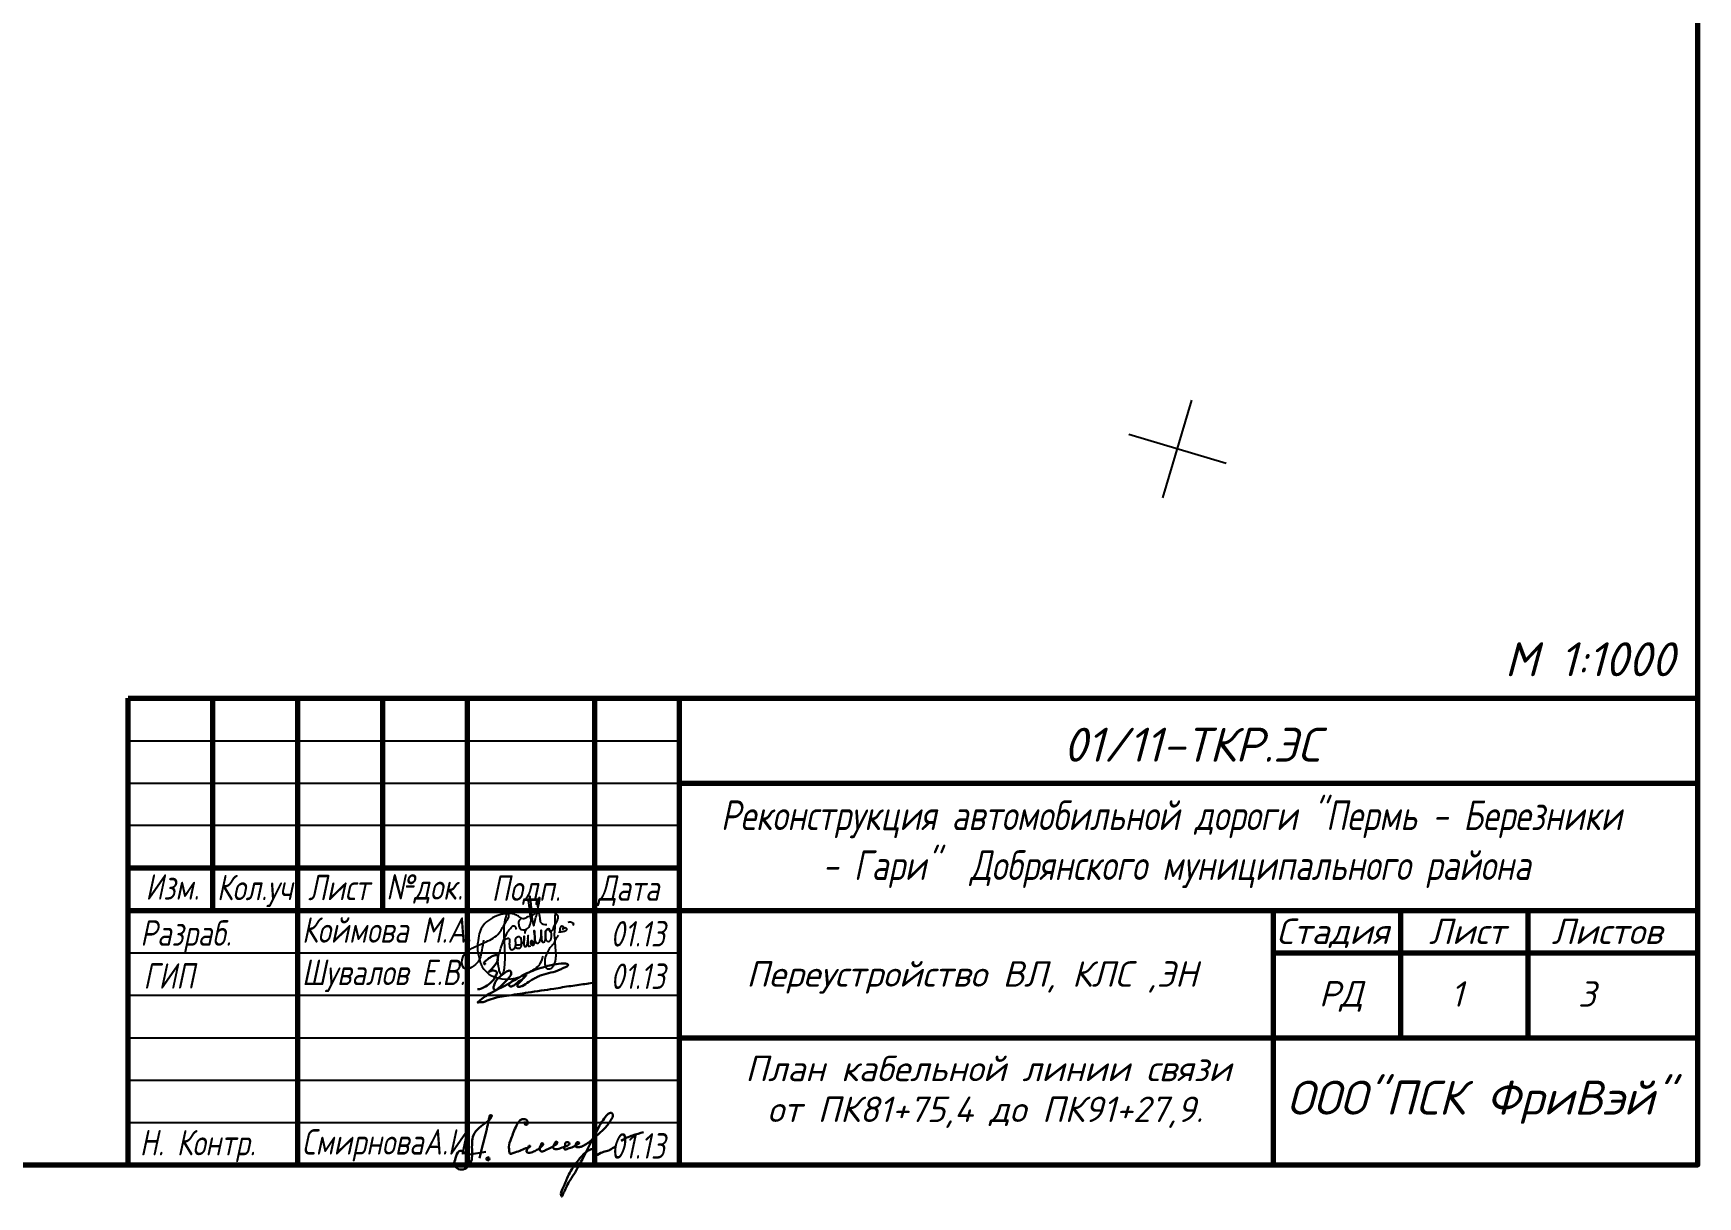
# Paper-space layout 'Лист1' of a CAD drawing. Header units: millimetres. Extents: x -631 to 409, y -3 to 286.
# Drawn here: x 213.1 to 409.3, y -3.2 to 134 of the extents above; entities that cross this region are included whole.
import ezdxf
from ezdxf.enums import TextEntityAlignment as Align

# ---------------------------------------------------------------- set-up
doc = ezdxf.new("R2010")
doc.units = ezdxf.units.MM
doc.linetypes.add('CONTI', pattern=[0])
doc.layers.add('_Оформление', color=7, linetype='Continuous')
doc.layers.add('SETKR', color=2, linetype='CONTI')
doc.layers.add('ЛИНИЯ', color=7, linetype='Continuous', lineweight=18)
doc.layers.add('проект', color=7, linetype='Continuous', lineweight=80)
doc.layers.add('ЭЛЕКТРИКА', color=1, linetype='Continuous', lineweight=40, plot=False)
doc.styles.add('GPR', font='isocpeui.ttf', dxfattribs={"width": 0.8})
doc.styles.get("Standard").update_dxf_attribs({"font": 'isocpeui.ttf'})

# ---------------------------------------------------------------- blocks, each defined once
blk = doc.blocks.new('A$C14F24BE0')
at = {"lineweight": 30, "true_color": 0x0718b0}
blk.add_hatch(color=164, dxfattribs=at).paths.add_polyline_path([(2.59, -4.28, 1), (2.22, -4.28, 1)])
at = {"color": 164, "lineweight": 30, "true_color": 0x0718b0}
blk.add_line((0.23, -3.77), (2.15, -3.46), dxfattribs=at)
blk.add_circle((2.41, -4.28), 0.188, dxfattribs=at)
at = {"color": 164, "lineweight": 30, "true_color": 0x0718b0, "start_tangent": (0.860782, 0.508973)}
blk.add_spline([(-0.49, -3.72), (-0.53, -3.41), (-0.97, -3.39), (-1.41, -4.2), (-1.56, -4.93), (-1.23, -5.39), (-0.51, -5.53), (0.18, -5.03), (0.49, -4.37), (0.54, -3.46), (0.54, -2.34), (0.7, -1.49), (1.39, -0.62), (2.25, 0.06), (2.84, 0.7), (2.86, 0.84), (2.62, 0.84), (2.58, 0.68), (2.53, 0.39), (2.33, -0.49), (1.73, -2.9), (1.4, -4.2)], degree=3, dxfattribs=at)
at = {"color": 164, "lineweight": 30, "true_color": 0x0718b0}
blk.add_spline([(6.77, 0.11), (6.74, -0.04), (6.79, -0.24), (6.92, -0.26), (7.09, -0.16), (7.09, 0.14), (6.88, 0.35), (6.43, 0.38), (5.77, -0.36), (5.14, -1.9), (4.88, -2.85), (4.92, -3.36), (5, -3.67), (5.34, -3.61), (6.15, -3.34), (6.88, -3.04), (7.36, -2.85), (7.4, -2.79), (7.32, -2.73), (7.19, -2.85), (7, -3.26), (6.97, -3.45), (7.06, -3.54), (7.66, -3.49), (8.18, -3.22), (8.59, -2.97), (8.86, -2.68), (8.93, -2.53), (8.83, -2.42), (8.63, -2.67), (8.53, -2.94), (8.56, -3.29), (8.72, -3.4), (9.19, -3.27), (9.87, -2.95), (10.43, -2.58), (10.6, -2.39), (10.51, -2.24), (10.35, -2.37), (10.18, -2.67), (10.14, -3.05), (10.34, -3.15), (11.15, -2.95), (11.87, -2.68), (12.01, -2.52), (11.84, -2.33), (11.57, -2.35), (11.48, -2.81), (11.4, -3.04), (11.51, -3.18), (11.8, -3.1), (12.44, -2.88), (12.85, -2.64), (13.16, -2.41), (12.94, -2.3), (12.77, -2.54), (12.75, -2.82), (12.98, -2.92), (13.39, -2.85), (13.99, -2.54), (15.11, -1.65), (16.08, -0.78), (16.87, 0.22), (17.11, 0.74), (17.11, 0.96), (16.96, 1.14), (16.74, 1.1), (16.26, 0.68), (15.72, -0.11), (15.15, -1.16), (14.5, -2.43), (13.2, -4.96), (12.11, -6.78), (11.69, -7.49), (11.41, -8.15), (11.23, -8.5), (11.09, -8.72), (11.04, -8.62), (11.21, -7.82), (11.74, -6.57), (12.73, -4.88), (13.44, -4), (13.86, -3.56), (14.24, -3.3), (14.59, -3.15), (14.83, -3.18), (14.87, -3.49), (14.87, -3.8), (14.9, -3.95), (15.51, -3.69), (16.19, -3.43), (16.79, -3.21), (17.39, -2.82)], degree=3, dxfattribs=at)
at = {"color": 164, "lineweight": 30, "true_color": 0x0718b0, "end_tangent": (1, 0)}
blk.add_spline([(18.13, -2.16), (18.79, -1.78), (19.45, -1.52), (20.76, -1.14)], degree=3, dxfattribs=at)
blk = doc.blocks.new('A$C6218632A')
at = {"layer": 'ЭЛЕКТРИКА', "color": 0, "linetype": 'ByBlock', "lineweight": -2}
for points in [[(6.36, 3.64), (6.29, 3.55), (6.19, 3.42), (6.15, 3.2), (6.16, 3.02), (6.19, 2.85), (6.25, 2.66), (6.38, 2.48), (6.66, 2.4), (7.08, 2.46), (7.29, 2.63), (7.51, 3.03), (7.59, 3.33), (7.62, 3.64), (7.55, 4.03), (7.51, 4.37), (7.44, 4.87), (7.4, 5.33), (7.36, 5.91), (7.47, 6.15), (7.47, 6.37), (7.55, 5.74), (7.7, 4.13), (7.96, 2.9), (8.05, 3.35), (8.25, 4.05), (8.38, 4.68), (8.57, 5.55), (8.57, 6.17), (8.53, 6.13), (8.51, 4.61), (8.64, 3.77), (8.77, 3.24), (9.46, 3.01)], [(2.03, 1.19), (1.82, -0.01), (1.23, -1.54), (-0.29, -2.12), (-0.51, -1.14), (0.9, 0.34), (2.31, 0.98), (3.87, 2.03), (4.64, 3.3), (4.99, 3.94), (4.92, 4.64), (4.63, 3.92), (4.43, 2.74), (4.43, 1.61), (4.49, 0.13), (4.52, -1.09), (4.48, -1.64), (4.41, -2.36), (4.15, -2.9), (3.94, -2.6), (3.8, -1.92), (3.73, -1.52), (3.73, -1.11), (3.76, -0.75), (3.87, -0.36), (3.99, -0.04), (4.14, 0.48), (4.42, 1.2), (4.76, 1.95), (5.18, 2.54), (5.63, 2.88), (5.9, 2.46)], [(8.16, 4.33), (7.67, 4.08), (7.08, 3.83), (6.68, 3.67), (6.4, 3.82), (6.18, 3.96), (6.06, 4.05), (5.79, 4.17), (5.55, 4.26), (5.1, 4.32), (4.59, 4.29), (3.57, 4.05), (2.59, 3.49), (1.86, 2.72), (1.52, 1.92), (1.34, 0.89), (1.3, 0.16), (1.43, -0.58), (1.58, -1.22), (1.8, -1.83), (2.16, -2.37), (2.65, -2.82), (3.82, -3.32), (5.25, -3.4), (6.28, -3.14), (7.66, -2.46), (8.75, -1.51), (9.04, -0.7)], [(7.71, 0.86), (7.81, 0.83), (7.83, 0.91), (7.83, 0.98), (7.79, 1.05), (7.74, 1.09), (7.62, 1.09), (7.58, 1.04), (7.57, 0.88), (7.57, 0.77), (7.68, 0.62), (7.74, 0.59), (7.88, 0.58), (7.97, 0.68), (8.03, 0.79), (8.07, 0.95), (8.06, 1.05), (8.06, 1.36), (8.05, 1.53), (8.05, 1.76), (8.03, 1.9), (8, 2.31), (8.05, 1.66), (8.05, 1.55), (8.05, 1.45), (8.07, 1.21), (8.1, 1.08), (8.16, 0.96), (8.25, 0.86), (8.33, 0.81), (8.65, 1.05), (8.74, 1.3), (8.8, 1.62), (8.82, 1.99), (8.81, 2.34), (8.82, 2.15), (8.82, 1.96), (8.82, 1.67), (8.84, 1.5), (8.84, 1.31), (8.88, 1.11), (8.95, 0.95), (8.97, 0.95), (9.21, 0.97), (9.29, 1.13), (9.31, 1.67), (9.32, 1.88), (9.32, 2.18), (9.65, 2.46), (9.69, 2.45), (9.84, 2.3), (9.84, 2.4), (9.46, 2.42), (9.32, 2.18), (9.32, 1.97), (9.31, 1.67), (9.35, 1.27), (9.41, 1.18), (9.67, 1.01), (9.89, 1.14), (9.96, 1.27), (9.99, 1.4), (10.03, 1.7), (10.01, 1.98), (9.98, 2.12), (9.96, 2.2), (9.83, 2.34), (9.78, 2.38), (9.76, 2.29), (9.82, 2.21), (9.96, 2.22), (10.06, 2.3), (10.16, 2.36), (10.25, 2.55), (10.32, 2.7), (10.39, 2.92), (10.42, 3.01), (10.57, 3.21), (10.65, 3.33), (10.77, 3.66), (10.78, 4.09), (10.48, 4.26), (10.43, 4.06), (10.41, 3.78), (10.44, 3.4), (10.43, 3.08), (10.41, 2.85), (10.4, 2.42), (10.37, 2.1), (10.36, 1.71), (10.4, 1.4), (10.41, 1.13), (10.43, 0.81), (10.45, 0.57), (10.48, 0.21), (10.51, -0.09), (10.53, -0.53), (10.51, -0.91), (10.45, -1.3), (10.31, -1.73), (9.91, -2.2), (9.48, -2.18), (9.34, -1.88), (9.27, -1.41), (9.29, -1.04), (9.4, -0.66), (9.55, -0.31), (9.71, 0.01), (9.88, 0.29), (10.09, 0.54), (10.31, 0.79), (10.51, 1.19), (10.86, 1.75)], [(6.92, 1.97), (6.93, 2.05), (6.94, 2.22), (6.95, 2.28), (7.03, 2.36), (7.1, 2.34)], [(11.08, 2.11), (11.05, 2.31), (11.05, 2.55), (11.16, 2.82), (11.31, 2.84), (11.4, 2.76), (11.39, 2.61), (11.37, 2.48), (11.38, 2.49), (11.47, 2.58), (11.63, 2.65), (11.72, 2.62), (11.78, 2.55), (11.82, 2.49), (11.76, 2.37), (11.72, 2.29), (11.57, 2.21), (11.47, 2.18), (11.27, 2.15), (11.15, 2.13), (11.04, 2.12), (10.95, 2.1), (10.92, 2.04)], [(12.01, 3.3), (12.26, 3.34), (12.53, 3.23), (12.61, 3.09), (12.54, 2.91)], [(4.39, 1.12), (4.81, 1.38), (4.97, 1.39), (5.08, 1.26), (5.09, 1.06), (5.06, 0.88), (5.06, 0.61), (5.08, 0.37), (5.17, 0.16), (5.34, 0.05), (5.53, 0.09), (5.71, 0.27), (5.82, 0.61), (5.8, 1.03), (5.88, 1.44), (6.16, 1.61), (6.4, 1.39), (6.45, 1), (6.45, 0.68), (6.4, 0.35), (6.23, 0.2), (5.97, 0.2), (5.84, 0.26), (5.8, 0.35), (5.8, 0.53), (6.25, 0.63), (6.53, 0.74), (6.7, 0.9), (6.79, 1.18), (6.79, 1.63), (6.79, 1.18), (6.75, 0.87), (6.77, 0.63), (6.83, 0.46), (6.86, 0.42), (6.97, 0.42), (7.09, 0.48), (7.14, 0.6), (7.19, 0.75), (7.22, 0.94), (7.23, 1.05), (7.25, 1.13), (7.26, 1.29), (7.26, 1.44), (7.27, 1.54), (7.27, 1.71), (7.25, 1.46), (7.25, 1.26), (7.25, 1.11), (7.25, 1.05), (7.25, 1.02), (7.25, 0.98), (7.25, 0.77), (7.28, 0.57), (7.33, 0.47), (7.58, 0.51)]]:
    blk.add_spline(points, degree=3, dxfattribs=at)
blk = doc.blocks.new('A$C54C13FF2')
at = {"color": 182, "lineweight": 30}
blk.add_spline([(0.77, 4.58), (0.92, 4.59), (0.84, 4.53), (0.78, 4.57), (0.76, 4.63), (0.89, 4.84), (1.27, 5.17), (1.63, 5.41), (2.1, 5.58), (2.29, 5.61), (2.42, 5.51), (2.42, 5.3), (2.31, 4.8), (2.02, 4.36), (1.64, 3.94), (1.37, 3.63), (1.36, 3.62), (1.36, 3.66), (1.47, 3.7), (1.73, 3.77), (2.05, 3.76), (2.25, 3.63), (2.19, 3.23), (1.81, 2.6), (1.13, 2.01), (0.46, 1.68), (0, 1.54)], degree=3, dxfattribs=at)
at = {"color": 182, "lineweight": 30, "end_tangent": (1, 0)}
blk.add_spline([(4.46, 2.69), (4.18, 2.61), (3.92, 2.39), (3.74, 2.2), (3.73, 2.01), (3.91, 1.92), (4.27, 2.01), (4.81, 2.44), (5.42, 2.93), (5.69, 3.19), (5.74, 3.19), (5.71, 3.16), (5.66, 3.1), (5.4, 2.84), (5.09, 2.48), (4.77, 2.16), (4.72, 2.01), (4.72, 1.94), (4.73, 1.87), (4.87, 1.86), (5.26, 1.95), (6.05, 2.47), (6.55, 2.76), (7.01, 3), (7.54, 3.24), (9.74, 3.89), (10.28, 4.15), (10.61, 4.31), (10.68, 4.47), (10.23, 4.61), (9.04, 4.5), (7.5, 4.1), (5.6, 3.35), (3.21, 1.99), (0.05, 0.04), (0.01, 0), (0.08, 0.02), (0.46, 0.05), (1.37, 0.33), (3.42, 0.8), (5.97, 1.19), (9.01, 1.64), (11.01, 1.96), (11.97, 2.09), (13.78, 2.39)], degree=3, dxfattribs=at)
at = {"color": 182, "lineweight": 30, "start_tangent": (-0.254421, -0.967094)}
blk.add_spline([(1.99, 2.13), (2.24, 2.65), (2.77, 3.16), (3.44, 3.66), (3.84, 3.76), (3.98, 3.54), (3.7, 2.93), (2.91, 2.08), (2.52, 1.74), (2.22, 1.51), (2.01, 1.49), (1.89, 1.75), (1.99, 2.1), (2.04, 2.28)], degree=3, dxfattribs=at)
blk = doc.blocks.new('BL_333')
at = {"color": 0}
for p, q in [((0, -6), (0, 6)), ((-6, 0), (6, 0))]:
    blk.add_line(p, q, dxfattribs=at)

psp = doc.layouts.new('Лист1')

# ---------------------------------------------------------------- linework, layer by layer
at = {"layer": '_Оформление', "color": 0, "linetype": 'Continuous', "lineweight": 70}
for p, q in [((224.25, 55.59), (409.25, 55.59)), ((224.25, 0.59), (224.25, 55.59)), ((234.25, 30.59), (234.25, 55.59)), ((244.25, 0.59), (244.25, 55.59)), ((254.25, 30.59), (254.25, 55.59)), ((264.25, 0.59), (264.25, 55.59)), ((279.25, 0.59), (279.25, 55.59)), ((289.25, 0.59), (289.25, 55.59)), ((289.25, 45.59), (409.25, 45.59)), ((224.25, 35.59), (289.25, 35.59)), ((224.25, 30.59), (409.25, 30.59)), ((359.25, 0.59), (359.25, 30.59)), ((374.25, 15.59), (374.25, 30.59)), ((389.25, 15.59), (389.25, 30.59)), ((359.25, 25.59), (409.25, 25.59)), ((289.25, 15.59), (409.25, 15.59)), ((224.25, 0.59), (409.25, 0.59))]:
    psp.add_line(p, q, dxfattribs=at)
at = {"layer": '_Оформление', "color": 0}
for p, q in [((409.25, 0.59), (409.25, 55.59)), ((224.25, 50.59), (289.25, 50.59)), ((224.25, 45.59), (289.25, 45.59)), ((289.25, 40.59), (224.25, 40.59)), ((224.25, 25.59), (289.25, 25.59)), ((224.25, 20.59), (289.25, 20.59)), ((224.25, 15.59), (289.25, 15.59)), ((224.25, 10.59), (289.25, 10.59)), ((224.25, 5.59), (289.25, 5.59))]:
    psp.add_line(p, q, dxfattribs=at)
at = {"layer": '_Оформление', "lineweight": 70, "ltscale": 200}
psp.add_lwpolyline([(409.25, 286.47), (-630.97, 286.47), (-630.97, 0.59), (409.25, 0.59)], close=True, dxfattribs=at)

# ---------------------------------------------------------------- block references
at = {"color": 0, "linetype": 'ByBlock', "lineweight": -2}
psp.add_blockref('A$C6218632A', (264.12, 25.91), dxfattribs=at)
at = {"color": 0}
psp.add_blockref('A$C54C13FF2', (265.42, 19.72), dxfattribs=at)
at = {"layer": '_Оформление', "color": 0}
psp.add_blockref('A$C14F24BE0', (264.25, 5.59), dxfattribs=at)
at = {"layer": 'SETKR', "color": 82, "rotation": 73.41206077923891}
psp.add_blockref('BL_333', (347.93, 84.98), dxfattribs=at)

# ---------------------------------------------------------------- texts
at = {"layer": '_Оформление', "color": 0, "lineweight": -3, "width": 0.8}
for s, p in [('Изм.  ', (226.29, 31.86)), ('Кол.уч.  ', (234.71, 31.79)), ('Лист ', (245.46, 31.79)), ('№док.  ', (254.67, 31.86)), ('Подп.', (267.1, 31.71)), ('Дата', (279.63, 31.72)), ('Разраб.', (225.68, 26.42)), ('Коймова М.А.', (244.74, 26.78)), ('01.13', (281.1, 26.33)), ('ГИП', (226.05, 21.37)), ('Шувалов Е.В. ', (244.74, 21.78)), ('01.13', (281.1, 21.33)), ('Н. Контр.', (225.62, 1.72)), ('СмирноваА.И.', (244.74, 1.81)), ('01.13', (281.1, 1.33))]:
    psp.add_text(s, height=3, dxfattribs=at).set_placement(p)
at = {"layer": '_Оформление', "color": 0, "lineweight": -3}
for s, height, p in [('Стадия', 3, (359.6, 26.63)), ('Лист  ', 3, (377.57, 26.63)), ('Листов', 3, (392.03, 26.63)), ('РД', 3, (364.6, 19.26)), ('1', 3, (380.13, 19.24)), ('3', 3, (395.13, 19.24)), ('ООО"ПСК ФриВэй" ', 4, (360.81, 6.52))]:
    psp.add_text(s, height=height, dxfattribs=at).set_placement(p)
at = {"layer": 'ЛИНИЯ', "color": 0, "linetype": 'ByBlock', "style": 'GPR'}
for s, p in [('План кабельной линии связи', (325.64, 10.46)), ('от ПК81+75,4 до ПК91+27,9.', (325.27, 5.65))]:
    psp.add_text(s, height=3, dxfattribs=at).set_placement(p, align=Align.CENTER)
at = {"layer": 'проект', "color": 0, "lineweight": -3}
for s, height, p in [('М 1:1000', 4, (386.51, 58.19)), ('01/11-ТКР.ЭС', 4, (334.5, 48.12)), ('Переустройство ВЛ, КЛС ,ЭН', 3, (297.12, 21.6))]:
    psp.add_text(s, height=height, dxfattribs=at).set_placement(p)
at = {"layer": 'проект', "color": 0, "lineweight": -3, "width": 0.8}
for s, p in [('Реконструкция автомобильной дороги "Пермь - Березники', (294.1, 40.05)), (' - Гари"  Добрянского муниципального района', (304.3, 34.17))]:
    psp.add_text(s, height=3.5, dxfattribs=at).set_placement(p)

doc.saveas('drawing.dxf')
